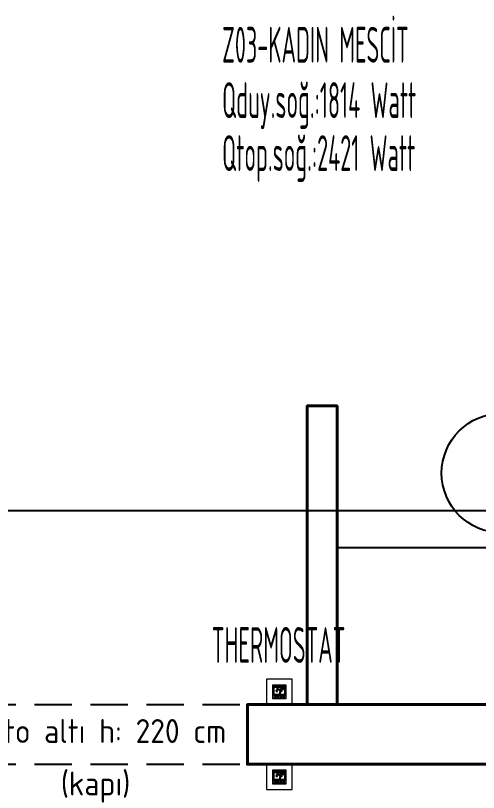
# Model space of a CAD drawing. Header units: centimetres. Extents: x 31 to 22766, y 238 to 3306.
# Drawn here: x 1319.5 to 1474.3, y 1742.6 to 2002.8 of the extents above; entities that cross this region are included whole.
import ezdxf
from ezdxf.xclip import XClip

# ---------------------------------------------------------------- set-up
doc = ezdxf.new("R2010")
doc.units = ezdxf.units.CM
doc.header["$XCLIPFRAME"] = 0
doc.linetypes.add('HIDDEN', pattern=[0.375, 0.25, -0.125])
doc.linetypes.add('HIDDEN2', pattern=[0.1875, 0.125, -0.0625])
for name, color, linetype, lineweight in [('00_BORDA_DUVAR', 8, 'Continuous', 40), ('00_BORDA_SIVA', 5, 'Continuous', 25), ('elektr.k anahtar-priz', 4, 'Continuous', 0), ('Elektrik Anahtar Priz.', 4, 'Continuous', 0), ('M-HAP-DATA', 42, 'Continuous', 0), ('MAHAL ADI', 8, 'Continuous', 0), ('YAZI1', 8, 'Continuous', 5)]:
    doc.layers.add(name, color=color, linetype=linetype, lineweight=lineweight)
for name, color, linetype in [('M-CİHAZ', 7, 'Continuous'), ('M-ST-TEFRİŞ', 8, 'Continuous'), ('M-VRF-BORU', 3, 'Continuous')]:
    doc.layers.add(name, color=color, linetype=linetype)
doc.styles.add('240402_MXM-MLT-DD-MG-E-108-200-SUPERPOZE$0$Standard', font='geniso.shx')
doc.styles.add('MENFEZ', font='GENISO.shx')
doc.styles.add('style1', font='GENISO.shx', dxfattribs={"height": 80})
doc.styles.add('YAZI', font='geniso.shx')

# ---------------------------------------------------------------- blocks, each defined once
blk = doc.blocks.new('DUVAR PLANI')
at = {"layer": '00_BORDA_DUVAR'}
for points in [[(35695.64, 6292.62), (35695.64, 6392.62), (35705.64, 6392.62), (35705.64, 6292.62)], [(35915.64, 6292.62), (35675.64, 6292.62), (35675.64, 6272.62), (35915.64, 6272.62)]]:
    blk.add_lwpolyline(points, dxfattribs=at)
at = {"layer": '00_BORDA_SIVA', "color": 251, "linetype": 'HIDDEN', "ltscale": 50}
for points in [[(35585.64, 6292.62), (35675.64, 6292.62)], [(35585.64, 6272.62), (35675.64, 6272.62)]]:
    blk.add_lwpolyline(points, dxfattribs=at)
blk = doc.blocks.new('termostat')
at = {"layer": 'elektr.k anahtar-priz', "lineweight": 5}
for p, q in [((42956.65, 2726.3, -297.18), (42956.65, 2726.15, -297.18)), ((42956.68, 2726.11, -297.18), (42956.69, 2726.11, -297.18)), ((42956.71, 2726.15, -297.18), (42956.71, 2726.3, -297.18)), ((42956.74, 2726.34, -297.18), (42956.79, 2726.34, -297.18)), ((42956.82, 2726.3, -297.18), (42956.82, 2726.15, -297.18)), ((42956.85, 2726.11, -297.18), (42956.86, 2726.11, -297.18)), ((42956.88, 2726.15, -297.18), (42956.88, 2726.3, -297.18)), ((42956.91, 2726.34, -297.18), (42956.97, 2726.34, -297.18)), ((42956.99, 2726.3, -297.18), (42956.99, 2726.15, -297.18)), ((42957.02, 2726.11, -297.18), (42957.03, 2726.11, -297.18)), ((42957.05, 2726.15, -297.18), (42957.05, 2726.3, -297.18)), ((42957.08, 2726.34, -297.18), (42957.14, 2726.34, -297.18)), ((42957.16, 2726.3, -297.18), (42957.16, 2726.15, -297.18)), ((42957.19, 2726.11, -297.18), (42957.2, 2726.11, -297.18)), ((42957.23, 2726.15, -297.18), (42957.23, 2726.3, -297.18)), ((42957.25, 2726.34, -297.18), (42957.31, 2726.34, -297.18)), ((42957.33, 2726.3, -297.18), (42957.33, 2726.15, -297.18)), ((42957.36, 2726.11, -297.18), (42957.37, 2726.11, -297.18)), ((42957.4, 2726.15, -297.18), (42957.4, 2726.3, -297.18)), ((42957.42, 2726.34, -297.18), (42957.48, 2726.34, -297.18)), ((42957.5, 2726.3, -297.18), (42957.5, 2726.15, -297.18)), ((42957.53, 2726.11, -297.18), (42957.54, 2726.11, -297.18)), ((42957.57, 2726.15, -297.18), (42957.57, 2726.3, -297.18)), ((42957.59, 2726.34, -297.18), (42957.65, 2726.34, -297.18)), ((42957.68, 2726.3, -297.18), (42957.68, 2726.15, -297.18)), ((42957.7, 2726.11, -297.18), (42957.71, 2726.11, -297.18)), ((42957.74, 2726.15, -297.18), (42957.74, 2726.3, -297.18)), ((42957.76, 2726.34, -297.18), (42957.82, 2726.34, -297.18)), ((42957.85, 2726.3, -297.18), (42957.85, 2726.15, -297.18)), ((42957.87, 2726.11, -297.18), (42957.88, 2726.11, -297.18)), ((42957.91, 2726.15, -297.18), (42957.91, 2726.3, -297.18)), ((42957.93, 2726.34, -297.18), (42957.99, 2726.34, -297.18)), ((42958.02, 2726.3, -297.18), (42958.02, 2726.15, -297.18)), ((42958.04, 2726.11, -297.18), (42958.05, 2726.11, -297.18)), ((42958.08, 2726.15, -297.18), (42958.08, 2726.3, -297.18)), ((42958.11, 2726.34, -297.18), (42958.16, 2726.34, -297.18)), ((42958.19, 2726.3, -297.18), (42958.19, 2726.15, -297.18)), ((42958.21, 2726.11, -297.18), (42958.22, 2726.11, -297.18)), ((42958.25, 2726.15, -297.18), (42958.25, 2726.3, -297.18)), ((42958.28, 2726.34, -297.18), (42958.33, 2726.34, -297.18)), ((42958.36, 2726.3, -297.18), (42958.36, 2726.15, -297.18)), ((42958.39, 2726.11, -297.18), (42958.39, 2726.11, -297.18)), ((42958.42, 2726.15, -297.18), (42958.42, 2726.3, -297.18)), ((42958.45, 2726.34, -297.18), (42958.5, 2726.34, -297.18)), ((42958.53, 2726.3, -297.18), (42958.53, 2726.15, -297.18)), ((42958.56, 2726.11, -297.18), (42958.57, 2726.11, -297.18)), ((42958.59, 2726.15, -297.18), (42958.59, 2726.3, -297.18)), ((42958.62, 2726.34, -297.18), (42958.67, 2726.34, -297.18)), ((42958.7, 2726.3, -297.18), (42958.7, 2726.15, -297.18)), ((42958.73, 2726.11, -297.18), (42958.74, 2726.11, -297.18)), ((42958.76, 2726.15, -297.18), (42958.76, 2726.3, -297.18)), ((42958.79, 2726.34, -297.18), (42958.84, 2726.34, -297.18)), ((42958.87, 2726.3, -297.18), (42958.87, 2726.15, -297.18)), ((42958.9, 2726.11, -297.18), (42958.91, 2726.11, -297.18)), ((42958.93, 2726.15, -297.18), (42958.93, 2726.3, -297.18)), ((42958.96, 2726.34, -297.18), (42959.02, 2726.34, -297.18)), ((42959.04, 2726.3, -297.18), (42959.04, 2726.15, -297.18)), ((42959.07, 2726.11, -297.18), (42959.08, 2726.11, -297.18)), ((42959.1, 2726.15, -297.18), (42959.1, 2726.3, -297.18)), ((42959.13, 2726.34, -297.18), (42959.19, 2726.34, -297.18)), ((42959.21, 2726.3, -297.18), (42959.21, 2726.15, -297.18)), ((42959.24, 2726.11, -297.18), (42959.25, 2726.11, -297.18)), ((42959.27, 2726.15, -297.18), (42959.27, 2726.3, -297.18)), ((42959.3, 2726.34, -297.18), (42959.36, 2726.34, -297.18)), ((42959.38, 2726.3, -297.18), (42959.38, 2726.15, -297.18)), ((42959.41, 2726.11, -297.18), (42959.42, 2726.11, -297.18)), ((42959.45, 2726.15, -297.18), (42959.45, 2726.3, -297.18)), ((42959.47, 2726.34, -297.18), (42959.53, 2726.34, -297.18)), ((42959.55, 2726.3, -297.18), (42959.55, 2726.15, -297.18)), ((42959.58, 2726.11, -297.18), (42959.59, 2726.11, -297.18)), ((42959.62, 2726.15, -297.18), (42959.62, 2726.3, -297.18)), ((42959.64, 2726.34, -297.18), (42959.7, 2726.34, -297.18)), ((42959.73, 2726.3, -297.18), (42959.73, 2726.15, -297.18)), ((42959.75, 2726.11, -297.18), (42959.76, 2726.11, -297.18)), ((42959.79, 2726.15, -297.18), (42959.79, 2726.3, -297.18)), ((42959.81, 2726.34, -297.18), (42959.87, 2726.34, -297.18)), ((42959.9, 2726.3, -297.18), (42959.9, 2726.15, -297.18)), ((42959.92, 2726.11, -297.18), (42959.93, 2726.11, -297.18)), ((42959.96, 2726.15, -297.18), (42959.96, 2726.3, -297.18)), ((42959.98, 2726.34, -297.18), (42960.04, 2726.34, -297.18)), ((42960.07, 2726.3, -297.18), (42960.07, 2726.15, -297.18)), ((42960.09, 2726.11, -297.18), (42960.1, 2726.11, -297.18)), ((42960.13, 2726.15, -297.18), (42960.13, 2726.3, -297.18)), ((42956.65, 2721.88, -297.18), (42956.65, 2722.03, -297.18)), ((42956.68, 2722.07, -297.18), (42956.69, 2722.07, -297.18)), ((42956.71, 2722.03, -297.18), (42956.71, 2721.88, -297.18)), ((42956.74, 2721.84, -297.18), (42956.79, 2721.84, -297.18)), ((42956.82, 2721.88, -297.18), (42956.82, 2722.03, -297.18)), ((42956.85, 2722.07, -297.18), (42956.86, 2722.07, -297.18)), ((42956.88, 2722.03, -297.18), (42956.88, 2721.88, -297.18)), ((42956.91, 2721.84, -297.18), (42956.97, 2721.84, -297.18)), ((42956.99, 2721.88, -297.18), (42956.99, 2722.03, -297.18)), ((42957.02, 2722.07, -297.18), (42957.03, 2722.07, -297.18)), ((42957.05, 2722.03, -297.18), (42957.05, 2721.88, -297.18)), ((42957.08, 2721.84, -297.18), (42957.14, 2721.84, -297.18)), ((42957.16, 2721.88, -297.18), (42957.16, 2722.03, -297.18)), ((42957.19, 2722.07, -297.18), (42957.2, 2722.07, -297.18)), ((42957.23, 2722.03, -297.18), (42957.23, 2721.88, -297.18)), ((42957.25, 2721.84, -297.18), (42957.31, 2721.84, -297.18)), ((42957.33, 2721.88, -297.18), (42957.33, 2722.03, -297.18)), ((42957.36, 2722.07, -297.18), (42957.37, 2722.07, -297.18)), ((42957.4, 2722.03, -297.18), (42957.4, 2721.88, -297.18)), ((42957.42, 2721.84, -297.18), (42957.48, 2721.84, -297.18)), ((42957.5, 2721.88, -297.18), (42957.5, 2722.03, -297.18)), ((42957.53, 2722.07, -297.18), (42957.54, 2722.07, -297.18)), ((42957.57, 2722.03, -297.18), (42957.57, 2721.88, -297.18)), ((42957.59, 2721.84, -297.18), (42957.65, 2721.84, -297.18)), ((42957.68, 2721.88, -297.18), (42957.68, 2722.03, -297.18)), ((42957.7, 2722.07, -297.18), (42957.71, 2722.07, -297.18)), ((42957.74, 2722.03, -297.18), (42957.74, 2721.88, -297.18)), ((42957.76, 2721.84, -297.18), (42957.82, 2721.84, -297.18)), ((42957.85, 2721.88, -297.18), (42957.85, 2722.03, -297.18)), ((42957.87, 2722.07, -297.18), (42957.88, 2722.07, -297.18)), ((42957.91, 2722.03, -297.18), (42957.91, 2721.88, -297.18)), ((42957.93, 2721.84, -297.18), (42957.99, 2721.84, -297.18)), ((42958.02, 2721.88, -297.18), (42958.02, 2722.03, -297.18)), ((42958.04, 2722.07, -297.18), (42958.05, 2722.07, -297.18)), ((42958.08, 2722.03, -297.18), (42958.08, 2721.88, -297.18)), ((42958.11, 2721.84, -297.18), (42958.16, 2721.84, -297.18)), ((42958.19, 2721.88, -297.18), (42958.19, 2722.03, -297.18)), ((42958.21, 2722.07, -297.18), (42958.22, 2722.07, -297.18)), ((42958.25, 2722.03, -297.18), (42958.25, 2721.88, -297.18)), ((42958.28, 2721.84, -297.18), (42958.33, 2721.84, -297.18)), ((42958.36, 2721.88, -297.18), (42958.36, 2722.03, -297.18)), ((42958.39, 2722.07, -297.18), (42958.39, 2722.07, -297.18)), ((42958.42, 2722.03, -297.18), (42958.42, 2721.88, -297.18)), ((42958.45, 2721.84, -297.18), (42958.5, 2721.84, -297.18)), ((42958.53, 2721.88, -297.18), (42958.53, 2722.03, -297.18)), ((42958.56, 2722.07, -297.18), (42958.57, 2722.07, -297.18)), ((42958.59, 2722.03, -297.18), (42958.59, 2721.88, -297.18)), ((42958.62, 2721.84, -297.18), (42958.67, 2721.84, -297.18)), ((42958.7, 2721.88, -297.18), (42958.7, 2722.03, -297.18)), ((42958.73, 2722.07, -297.18), (42958.74, 2722.07, -297.18)), ((42958.76, 2722.03, -297.18), (42958.76, 2721.88, -297.18)), ((42958.79, 2721.84, -297.18), (42958.84, 2721.84, -297.18)), ((42958.87, 2721.88, -297.18), (42958.87, 2722.03, -297.18)), ((42958.9, 2722.07, -297.18), (42958.91, 2722.07, -297.18)), ((42958.93, 2722.03, -297.18), (42958.93, 2721.88, -297.18)), ((42958.96, 2721.84, -297.18), (42959.02, 2721.84, -297.18)), ((42959.04, 2721.88, -297.18), (42959.04, 2722.03, -297.18)), ((42959.07, 2722.07, -297.18), (42959.08, 2722.07, -297.18)), ((42959.1, 2722.03, -297.18), (42959.1, 2721.88, -297.18)), ((42959.13, 2721.84, -297.18), (42959.19, 2721.84, -297.18)), ((42959.21, 2721.88, -297.18), (42959.21, 2722.03, -297.18)), ((42959.24, 2722.07, -297.18), (42959.25, 2722.07, -297.18)), ((42959.27, 2722.03, -297.18), (42959.27, 2721.88, -297.18)), ((42959.3, 2721.84, -297.18), (42959.36, 2721.84, -297.18)), ((42959.38, 2721.88, -297.18), (42959.38, 2722.03, -297.18)), ((42959.41, 2722.07, -297.18), (42959.42, 2722.07, -297.18)), ((42959.45, 2722.03, -297.18), (42959.45, 2721.88, -297.18)), ((42959.47, 2721.84, -297.18), (42959.53, 2721.84, -297.18)), ((42959.55, 2721.88, -297.18), (42959.55, 2722.03, -297.18)), ((42959.58, 2722.07, -297.18), (42959.59, 2722.07, -297.18)), ((42959.62, 2722.03, -297.18), (42959.62, 2721.88, -297.18)), ((42959.64, 2721.84, -297.18), (42959.7, 2721.84, -297.18)), ((42959.73, 2721.88, -297.18), (42959.73, 2722.03, -297.18)), ((42959.75, 2722.07, -297.18), (42959.76, 2722.07, -297.18)), ((42959.79, 2722.03, -297.18), (42959.79, 2721.88, -297.18)), ((42959.81, 2721.84, -297.18), (42959.87, 2721.84, -297.18)), ((42959.9, 2721.88, -297.18), (42959.9, 2722.03, -297.18)), ((42959.92, 2722.07, -297.18), (42959.93, 2722.07, -297.18)), ((42959.96, 2722.03, -297.18), (42959.96, 2721.88, -297.18)), ((42959.98, 2721.84, -297.18), (42960.04, 2721.84, -297.18)), ((42960.07, 2721.88, -297.18), (42960.07, 2722.03, -297.18)), ((42960.09, 2722.07, -297.18), (42960.1, 2722.07, -297.18)), ((42960.13, 2722.03, -297.18), (42960.13, 2721.88, -297.18))]:
    blk.add_line(p, q, dxfattribs=at)
at = {"layer": 'elektr.k anahtar-priz', "color": 6, "lineweight": 5}
for points in [[(42954.14, 2719.84), (42962.64, 2719.84), (42962.64, 2728.34), (42954.14, 2728.34)], [(42956.14, 2721.84), (42960.64, 2721.84), (42960.64, 2726.34), (42956.14, 2726.34)]]:
    blk.add_lwpolyline(points, close=True, dxfattribs=at)
at = {"layer": 'elektr.k anahtar-priz', "lineweight": 5}
for points in [[(42956.33, 2722.99), (42960.42, 2722.99), (42960.42, 2725.9), (42956.33, 2725.9)], [(42956.5, 2723.36), (42960.23, 2723.36), (42960.23, 2725.5), (42956.5, 2725.5)], [(42957.4, 2724.34), (42957.47, 2724.65), (42957.43, 2724.73), (42957.34, 2724.65), (42957.27, 2724.34), (42957.34, 2724.28)], [(42957.35, 2724.26), (42957.39, 2724.19), (42957.72, 2724.19), (42957.8, 2724.27), (42957.75, 2724.32), (42957.41, 2724.32)], [(42957.44, 2724.75), (42957.48, 2724.67), (42957.81, 2724.67), (42957.89, 2724.75), (42957.84, 2724.8), (42957.5, 2724.8)], [(42957.53, 2725.23), (42957.57, 2725.16), (42957.9, 2725.16), (42957.99, 2725.23), (42957.93, 2725.28), (42957.6, 2725.28)], [(42957.99, 2724.83), (42958.06, 2725.14), (42958.02, 2725.21), (42957.93, 2725.13), (42957.86, 2724.82), (42957.92, 2724.77)], [(42958.21, 2724.83), (42958.27, 2725.14), (42958.23, 2725.21), (42958.14, 2725.13), (42958.08, 2724.82), (42958.14, 2724.77)], [(42958.58, 2724.34), (42958.64, 2724.65), (42958.6, 2724.73), (42958.51, 2724.65), (42958.45, 2724.34), (42958.51, 2724.28)], [(42958.68, 2724.83), (42958.75, 2725.14), (42958.71, 2725.21), (42958.62, 2725.13), (42958.55, 2724.82), (42958.62, 2724.77)], [(42958.83, 2724.34), (42958.9, 2724.65), (42958.86, 2724.73), (42958.77, 2724.65), (42958.7, 2724.34), (42958.77, 2724.28)], [(42958.78, 2724.26), (42958.82, 2724.19), (42959.15, 2724.19), (42959.23, 2724.27), (42959.17, 2724.32), (42958.84, 2724.32)], [(42958.93, 2724.83), (42958.99, 2725.14), (42958.95, 2725.21), (42958.86, 2725.13), (42958.8, 2724.82), (42958.86, 2724.77)], [(42958.96, 2725.23), (42959, 2725.16), (42959.33, 2725.16), (42959.42, 2725.23), (42959.36, 2725.28), (42959.02, 2725.28)], [(42959.31, 2724.34), (42959.37, 2724.65), (42959.33, 2724.73), (42959.24, 2724.65), (42959.18, 2724.34), (42959.24, 2724.28)], [(42959.42, 2724.83), (42959.49, 2725.14), (42959.44, 2725.21), (42959.36, 2725.13), (42959.29, 2724.82), (42959.35, 2724.77)], [(42959.8, 2724.91), (42959.83, 2725.03), (42959.81, 2725.06), (42959.78, 2725.03), (42959.75, 2724.91), (42959.78, 2724.89)], [(42959.79, 2724.87), (42959.8, 2724.84), (42959.95, 2724.84), (42959.98, 2724.87), (42959.96, 2724.89), (42959.81, 2724.89)], [(42959.85, 2725.11), (42959.87, 2725.22), (42959.86, 2725.25), (42959.82, 2725.22), (42959.8, 2725.1), (42959.82, 2725.08)], [(42959.86, 2725.27), (42959.88, 2725.24), (42960.02, 2725.24), (42960.06, 2725.27), (42960.03, 2725.29), (42959.89, 2725.29)]]:
    blk.add_lwpolyline(points, close=True, dxfattribs=at)
at = {"layer": 'elektr.k anahtar-priz', "lineweight": 5, "elevation": -297.18}
blk.add_lwpolyline([(42958.15, 2724.75), (42958.19, 2724.67), (42958.52, 2724.67), (42958.6, 2724.75), (42958.54, 2724.8), (42958.21, 2724.8)], close=True, dxfattribs=at)
at = {"layer": 'elektr.k anahtar-priz', "lineweight": 5}
for points in [[(42957.85, 2722.57), (42957.7, 2722.57), (42957.86, 2722.45)], [(42957.94, 2722.57), (42958.08, 2722.57), (42957.92, 2722.45)], [(42958.81, 2722.46), (42958.67, 2722.46), (42958.83, 2722.58)], [(42958.9, 2722.46), (42959.05, 2722.46), (42958.89, 2722.58)]]:
    blk.add_lwpolyline(points, dxfattribs=at)
for centre, radius in [((42958.64, 2724.24, -297.18), 0.0352), ((42959.7, 2725.23, -297.18), 0.0522), ((42956.92, 2722.52, -297.18), 0.106)]:
    blk.add_circle(centre, radius, dxfattribs=at)
at = {"layer": 'elektr.k anahtar-priz', "lineweight": 5, "extrusion": (0, 0, -1)}
for centre in [(-42956.92, 2722.52, 297.18), (-42957.89, 2722.52, 297.18), (-42958.86, 2722.52, 297.18), (-42959.83, 2722.52, 297.18)]:
    blk.add_circle(centre, 0.347, dxfattribs=at)
for centre, radius, start, end in [((-42957.64, 2722.59, 297.18), 0.03, 307.2092, 90), ((-42957.85, 2722.43, 297.18), 0.025, 180, 307.2092), ((-42957.85, 2722.6, 297.18), 0.025, 90, 180), ((-42957.85, 2722.6, 297.18), 0.025, 180, 270), ((-42957.85, 2722.43, 297.18), 0.025, 127.2092, 180), ((-42958.9, 2722.6, 297.18), 0.025, 0, 127.2092), ((-42958.9, 2722.6, 297.18), 0.025, 307.2092, 0), ((-42958.9, 2722.43, 297.18), 0.025, 0, 90), ((-42958.9, 2722.43, 297.18), 0.025, 270, 0), ((-42959.11, 2722.44, 297.18), 0.03, 127.2092, 270), ((-42959.64, 2722.47, 297.18), 0.025, 346.8608, 90), ((-42959.64, 2722.47, 297.18), 0.025, 90, 166.8608), ((-42959.78, 2722.32, 297.18), 0.025, 180, 283.1392), ((-42959.78, 2722.32, 297.18), 0.025, 103.1392, 180), ((-42959.87, 2722.71, 297.18), 0.025, 0, 103.1392), ((-42959.87, 2722.71, 297.18), 0.025, 283.1392, 0), ((-42959.87, 2722.32, 297.18), 0.025, 0, 76.8608), ((-42959.87, 2722.32, 297.18), 0.025, 256.8608, 0), ((-42960.02, 2722.56, 297.18), 0.025, 270, 346.8608), ((-42960.02, 2722.47, 297.18), 0.025, 13.1392, 90), ((-42960.02, 2722.56, 297.18), 0.025, 166.8608, 270), ((-42960.02, 2722.47, 297.18), 0.025, 90, 193.1392)]:
    blk.add_arc(centre, radius, start, end, dxfattribs=at)
at = {"layer": 'elektr.k anahtar-priz', "lineweight": 5}
for centre, radius, start, end in [((42957.94, 2722.6, -297.18), 0.025, 90, 180), ((42957.94, 2722.6, -297.18), 0.025, 180, 270), ((42957.94, 2722.43, -297.18), 0.025, 127.2092, 180), ((42957.94, 2722.43, -297.18), 0.025, 180, 307.2092), ((42958.14, 2722.59, -297.18), 0.03, 307.2092, 90), ((42958.61, 2722.44, -297.18), 0.03, 127.2092, 270), ((42958.81, 2722.6, -297.18), 0.025, 0, 127.2092), ((42958.81, 2722.43, -297.18), 0.025, 0, 90), ((42958.81, 2722.43, -297.18), 0.025, 270, 0), ((42958.81, 2722.6, -297.18), 0.025, 307.2092, 0), ((42959.64, 2722.56, -297.18), 0.025, 166.8608, 270), ((42959.64, 2722.56, -297.18), 0.025, 270, 346.8608), ((42959.78, 2722.71, -297.18), 0.025, 0, 103.1392), ((42959.78, 2722.71, -297.18), 0.025, 283.1392, 0)]:
    blk.add_arc(centre, radius, start, end, dxfattribs=at)
for points, weights in [([(42956.62, 2726.34, -297.18), (42956.65, 2726.34, -297.18), (42956.65, 2726.3, -297.18)], [1, 0.707106781187, 1]), ([(42956.65, 2726.15, -297.18), (42956.65, 2726.11, -297.18), (42956.68, 2726.11, -297.18)], [1, 0.707106781187, 1]), ([(42956.69, 2726.11, -297.18), (42956.71, 2726.11, -297.18), (42956.71, 2726.15, -297.18)], [1, 0.707106781187, 1]), ([(42956.71, 2726.3, -297.18), (42956.71, 2726.34, -297.18), (42956.74, 2726.34, -297.18)], [1, 0.707106781187, 1]), ([(42956.79, 2726.34, -297.18), (42956.82, 2726.34, -297.18), (42956.82, 2726.3, -297.18)], [1, 0.707106781187, 1]), ([(42956.82, 2726.15, -297.18), (42956.82, 2726.11, -297.18), (42956.85, 2726.11, -297.18)], [1, 0.707106781187, 1]), ([(42956.86, 2726.11, -297.18), (42956.88, 2726.11, -297.18), (42956.88, 2726.15, -297.18)], [1, 0.707106781187, 1]), ([(42956.88, 2726.3, -297.18), (42956.88, 2726.34, -297.18), (42956.91, 2726.34, -297.18)], [1, 0.707106781187, 1]), ([(42956.97, 2726.34, -297.18), (42956.99, 2726.34, -297.18), (42956.99, 2726.3, -297.18)], [1, 0.707106781187, 1]), ([(42956.99, 2726.15, -297.18), (42956.99, 2726.11, -297.18), (42957.02, 2726.11, -297.18)], [1, 0.707106781187, 1]), ([(42957.03, 2726.11, -297.18), (42957.05, 2726.11, -297.18), (42957.05, 2726.15, -297.18)], [1, 0.707106781187, 1]), ([(42957.05, 2726.3, -297.18), (42957.05, 2726.34, -297.18), (42957.08, 2726.34, -297.18)], [1, 0.707106781187, 1]), ([(42957.14, 2726.34, -297.18), (42957.16, 2726.34, -297.18), (42957.16, 2726.3, -297.18)], [1, 0.707106781187, 1]), ([(42957.16, 2726.15, -297.18), (42957.16, 2726.11, -297.18), (42957.19, 2726.11, -297.18)], [1, 0.707106781187, 1]), ([(42957.2, 2726.11, -297.18), (42957.23, 2726.11, -297.18), (42957.23, 2726.15, -297.18)], [1, 0.707106781187, 1]), ([(42957.23, 2726.3, -297.18), (42957.23, 2726.34, -297.18), (42957.25, 2726.34, -297.18)], [1, 0.707106781187, 1]), ([(42957.31, 2726.34, -297.18), (42957.33, 2726.34, -297.18), (42957.33, 2726.3, -297.18)], [1, 0.707106781187, 1]), ([(42957.33, 2726.15, -297.18), (42957.33, 2726.11, -297.18), (42957.36, 2726.11, -297.18)], [1, 0.707106781187, 1]), ([(42957.37, 2726.11, -297.18), (42957.4, 2726.11, -297.18), (42957.4, 2726.15, -297.18)], [1, 0.707106781187, 1]), ([(42957.4, 2726.3, -297.18), (42957.4, 2726.34, -297.18), (42957.42, 2726.34, -297.18)], [1, 0.707106781187, 1]), ([(42957.48, 2726.34, -297.18), (42957.5, 2726.34, -297.18), (42957.5, 2726.3, -297.18)], [1, 0.707106781187, 1]), ([(42957.5, 2726.15, -297.18), (42957.5, 2726.11, -297.18), (42957.53, 2726.11, -297.18)], [1, 0.707106781187, 1]), ([(42957.54, 2726.11, -297.18), (42957.57, 2726.11, -297.18), (42957.57, 2726.15, -297.18)], [1, 0.707106781187, 1]), ([(42957.57, 2726.3, -297.18), (42957.57, 2726.34, -297.18), (42957.59, 2726.34, -297.18)], [1, 0.707106781187, 1]), ([(42957.65, 2726.34, -297.18), (42957.68, 2726.34, -297.18), (42957.68, 2726.3, -297.18)], [1, 0.707106781187, 1]), ([(42957.68, 2726.15, -297.18), (42957.68, 2726.11, -297.18), (42957.7, 2726.11, -297.18)], [1, 0.707106781187, 1]), ([(42957.71, 2726.11, -297.18), (42957.74, 2726.11, -297.18), (42957.74, 2726.15, -297.18)], [1, 0.707106781187, 1]), ([(42957.74, 2726.3, -297.18), (42957.74, 2726.34, -297.18), (42957.76, 2726.34, -297.18)], [1, 0.707106781187, 1]), ([(42957.82, 2726.34, -297.18), (42957.85, 2726.34, -297.18), (42957.85, 2726.3, -297.18)], [1, 0.707106781187, 1]), ([(42957.85, 2726.15, -297.18), (42957.85, 2726.11, -297.18), (42957.87, 2726.11, -297.18)], [1, 0.707106781187, 1]), ([(42957.88, 2726.11, -297.18), (42957.91, 2726.11, -297.18), (42957.91, 2726.15, -297.18)], [1, 0.707106781187, 1]), ([(42957.91, 2726.3, -297.18), (42957.91, 2726.34, -297.18), (42957.93, 2726.34, -297.18)], [1, 0.707106781187, 1]), ([(42957.99, 2726.34, -297.18), (42958.02, 2726.34, -297.18), (42958.02, 2726.3, -297.18)], [1, 0.707106781187, 1]), ([(42958.02, 2726.15, -297.18), (42958.02, 2726.11, -297.18), (42958.04, 2726.11, -297.18)], [1, 0.707106781187, 1]), ([(42958.05, 2726.11, -297.18), (42958.08, 2726.11, -297.18), (42958.08, 2726.15, -297.18)], [1, 0.707106781187, 1]), ([(42958.08, 2726.3, -297.18), (42958.08, 2726.34, -297.18), (42958.11, 2726.34, -297.18)], [1, 0.707106781187, 1]), ([(42958.16, 2726.34, -297.18), (42958.19, 2726.34, -297.18), (42958.19, 2726.3, -297.18)], [1, 0.707106781187, 1]), ([(42958.19, 2726.15, -297.18), (42958.19, 2726.11, -297.18), (42958.21, 2726.11, -297.18)], [1, 0.707106781187, 1]), ([(42958.22, 2726.11, -297.18), (42958.25, 2726.11, -297.18), (42958.25, 2726.15, -297.18)], [1, 0.707106781187, 1]), ([(42958.25, 2726.3, -297.18), (42958.25, 2726.34, -297.18), (42958.28, 2726.34, -297.18)], [1, 0.707106781187, 1]), ([(42958.33, 2726.34, -297.18), (42958.36, 2726.34, -297.18), (42958.36, 2726.3, -297.18)], [1, 0.707106781187, 1]), ([(42958.36, 2726.15, -297.18), (42958.36, 2726.11, -297.18), (42958.39, 2726.11, -297.18)], [1, 0.707106781187, 1]), ([(42958.39, 2726.11, -297.18), (42958.42, 2726.11, -297.18), (42958.42, 2726.15, -297.18)], [1, 0.707106781187, 1]), ([(42958.42, 2726.3, -297.18), (42958.42, 2726.34, -297.18), (42958.45, 2726.34, -297.18)], [1, 0.707106781187, 1]), ([(42958.5, 2726.34, -297.18), (42958.53, 2726.34, -297.18), (42958.53, 2726.3, -297.18)], [1, 0.707106781187, 1]), ([(42958.53, 2726.15, -297.18), (42958.53, 2726.11, -297.18), (42958.56, 2726.11, -297.18)], [1, 0.707106781187, 1]), ([(42958.57, 2726.11, -297.18), (42958.59, 2726.11, -297.18), (42958.59, 2726.15, -297.18)], [1, 0.707106781187, 1]), ([(42958.59, 2726.3, -297.18), (42958.59, 2726.34, -297.18), (42958.62, 2726.34, -297.18)], [1, 0.707106781187, 1]), ([(42958.67, 2726.34, -297.18), (42958.7, 2726.34, -297.18), (42958.7, 2726.3, -297.18)], [1, 0.707106781187, 1]), ([(42958.7, 2726.15, -297.18), (42958.7, 2726.11, -297.18), (42958.73, 2726.11, -297.18)], [1, 0.707106781187, 1]), ([(42958.74, 2726.11, -297.18), (42958.76, 2726.11, -297.18), (42958.76, 2726.15, -297.18)], [1, 0.707106781187, 1]), ([(42958.76, 2726.3, -297.18), (42958.76, 2726.34, -297.18), (42958.79, 2726.34, -297.18)], [1, 0.707106781187, 1]), ([(42958.84, 2726.34, -297.18), (42958.87, 2726.34, -297.18), (42958.87, 2726.3, -297.18)], [1, 0.707106781187, 1]), ([(42958.87, 2726.15, -297.18), (42958.87, 2726.11, -297.18), (42958.9, 2726.11, -297.18)], [1, 0.707106781187, 1]), ([(42958.91, 2726.11, -297.18), (42958.93, 2726.11, -297.18), (42958.93, 2726.15, -297.18)], [1, 0.707106781187, 1]), ([(42958.93, 2726.3, -297.18), (42958.93, 2726.34, -297.18), (42958.96, 2726.34, -297.18)], [1, 0.707106781187, 1]), ([(42959.02, 2726.34, -297.18), (42959.04, 2726.34, -297.18), (42959.04, 2726.3, -297.18)], [1, 0.707106781187, 1]), ([(42959.04, 2726.15, -297.18), (42959.04, 2726.11, -297.18), (42959.07, 2726.11, -297.18)], [1, 0.707106781187, 1]), ([(42959.08, 2726.11, -297.18), (42959.1, 2726.11, -297.18), (42959.1, 2726.15, -297.18)], [1, 0.707106781187, 1]), ([(42959.1, 2726.3, -297.18), (42959.1, 2726.34, -297.18), (42959.13, 2726.34, -297.18)], [1, 0.707106781187, 1]), ([(42959.19, 2726.34, -297.18), (42959.21, 2726.34, -297.18), (42959.21, 2726.3, -297.18)], [1, 0.707106781187, 1]), ([(42959.21, 2726.15, -297.18), (42959.21, 2726.11, -297.18), (42959.24, 2726.11, -297.18)], [1, 0.707106781187, 1]), ([(42959.25, 2726.11, -297.18), (42959.27, 2726.11, -297.18), (42959.27, 2726.15, -297.18)], [1, 0.707106781187, 1]), ([(42959.27, 2726.3, -297.18), (42959.27, 2726.34, -297.18), (42959.3, 2726.34, -297.18)], [1, 0.707106781187, 1]), ([(42959.36, 2726.34, -297.18), (42959.38, 2726.34, -297.18), (42959.38, 2726.3, -297.18)], [1, 0.707106781187, 1]), ([(42959.38, 2726.15, -297.18), (42959.38, 2726.11, -297.18), (42959.41, 2726.11, -297.18)], [1, 0.707106781187, 1]), ([(42959.42, 2726.11, -297.18), (42959.45, 2726.11, -297.18), (42959.45, 2726.15, -297.18)], [1, 0.707106781187, 1]), ([(42959.45, 2726.3, -297.18), (42959.45, 2726.34, -297.18), (42959.47, 2726.34, -297.18)], [1, 0.707106781187, 1]), ([(42959.53, 2726.34, -297.18), (42959.55, 2726.34, -297.18), (42959.55, 2726.3, -297.18)], [1, 0.707106781187, 1]), ([(42959.55, 2726.15, -297.18), (42959.55, 2726.11, -297.18), (42959.58, 2726.11, -297.18)], [1, 0.707106781187, 1]), ([(42959.59, 2726.11, -297.18), (42959.62, 2726.11, -297.18), (42959.62, 2726.15, -297.18)], [1, 0.707106781187, 1]), ([(42959.62, 2726.3, -297.18), (42959.62, 2726.34, -297.18), (42959.64, 2726.34, -297.18)], [1, 0.707106781187, 1]), ([(42959.7, 2726.34, -297.18), (42959.73, 2726.34, -297.18), (42959.73, 2726.3, -297.18)], [1, 0.707106781187, 1]), ([(42959.73, 2726.15, -297.18), (42959.73, 2726.11, -297.18), (42959.75, 2726.11, -297.18)], [1, 0.707106781187, 1]), ([(42959.76, 2726.11, -297.18), (42959.79, 2726.11, -297.18), (42959.79, 2726.15, -297.18)], [1, 0.707106781187, 1]), ([(42959.79, 2726.3, -297.18), (42959.79, 2726.34, -297.18), (42959.81, 2726.34, -297.18)], [1, 0.707106781187, 1]), ([(42959.87, 2726.34, -297.18), (42959.9, 2726.34, -297.18), (42959.9, 2726.3, -297.18)], [1, 0.707106781187, 1]), ([(42959.9, 2726.15, -297.18), (42959.9, 2726.11, -297.18), (42959.92, 2726.11, -297.18)], [1, 0.707106781187, 1]), ([(42959.93, 2726.11, -297.18), (42959.96, 2726.11, -297.18), (42959.96, 2726.15, -297.18)], [1, 0.707106781187, 1]), ([(42959.96, 2726.3, -297.18), (42959.96, 2726.34, -297.18), (42959.98, 2726.34, -297.18)], [1, 0.707106781187, 1]), ([(42960.04, 2726.34, -297.18), (42960.07, 2726.34, -297.18), (42960.07, 2726.3, -297.18)], [1, 0.707106781187, 1]), ([(42960.07, 2726.15, -297.18), (42960.07, 2726.11, -297.18), (42960.09, 2726.11, -297.18)], [1, 0.707106781187, 1]), ([(42960.1, 2726.11, -297.18), (42960.13, 2726.11, -297.18), (42960.13, 2726.15, -297.18)], [1, 0.707106781187, 1]), ([(42960.13, 2726.3, -297.18), (42960.13, 2726.34, -297.18), (42960.16, 2726.34, -297.18)], [1, 0.707106781187, 1]), ([(42956.62, 2721.84, -297.18), (42956.65, 2721.84, -297.18), (42956.65, 2721.88, -297.18)], [1, 0.707106781187, 1]), ([(42956.65, 2722.03, -297.18), (42956.65, 2722.07, -297.18), (42956.68, 2722.07, -297.18)], [1, 0.707106781187, 1]), ([(42956.69, 2722.07, -297.18), (42956.71, 2722.07, -297.18), (42956.71, 2722.03, -297.18)], [1, 0.707106781187, 1]), ([(42956.71, 2721.88, -297.18), (42956.71, 2721.84, -297.18), (42956.74, 2721.84, -297.18)], [1, 0.707106781187, 1]), ([(42956.79, 2721.84, -297.18), (42956.82, 2721.84, -297.18), (42956.82, 2721.88, -297.18)], [1, 0.707106781187, 1]), ([(42956.82, 2722.03, -297.18), (42956.82, 2722.07, -297.18), (42956.85, 2722.07, -297.18)], [1, 0.707106781187, 1]), ([(42956.86, 2722.07, -297.18), (42956.88, 2722.07, -297.18), (42956.88, 2722.03, -297.18)], [1, 0.707106781187, 1]), ([(42956.88, 2721.88, -297.18), (42956.88, 2721.84, -297.18), (42956.91, 2721.84, -297.18)], [1, 0.707106781187, 1]), ([(42956.97, 2721.84, -297.18), (42956.99, 2721.84, -297.18), (42956.99, 2721.88, -297.18)], [1, 0.707106781187, 1]), ([(42956.99, 2722.03, -297.18), (42956.99, 2722.07, -297.18), (42957.02, 2722.07, -297.18)], [1, 0.707106781187, 1]), ([(42957.03, 2722.07, -297.18), (42957.05, 2722.07, -297.18), (42957.05, 2722.03, -297.18)], [1, 0.707106781187, 1]), ([(42957.05, 2721.88, -297.18), (42957.05, 2721.84, -297.18), (42957.08, 2721.84, -297.18)], [1, 0.707106781187, 1]), ([(42957.14, 2721.84, -297.18), (42957.16, 2721.84, -297.18), (42957.16, 2721.88, -297.18)], [1, 0.707106781187, 1]), ([(42957.16, 2722.03, -297.18), (42957.16, 2722.07, -297.18), (42957.19, 2722.07, -297.18)], [1, 0.707106781187, 1]), ([(42957.2, 2722.07, -297.18), (42957.23, 2722.07, -297.18), (42957.23, 2722.03, -297.18)], [1, 0.707106781187, 1]), ([(42957.23, 2721.88, -297.18), (42957.23, 2721.84, -297.18), (42957.25, 2721.84, -297.18)], [1, 0.707106781187, 1]), ([(42957.31, 2721.84, -297.18), (42957.33, 2721.84, -297.18), (42957.33, 2721.88, -297.18)], [1, 0.707106781187, 1]), ([(42957.33, 2722.03, -297.18), (42957.33, 2722.07, -297.18), (42957.36, 2722.07, -297.18)], [1, 0.707106781187, 1]), ([(42957.37, 2722.07, -297.18), (42957.4, 2722.07, -297.18), (42957.4, 2722.03, -297.18)], [1, 0.707106781187, 1]), ([(42957.4, 2721.88, -297.18), (42957.4, 2721.84, -297.18), (42957.42, 2721.84, -297.18)], [1, 0.707106781187, 1]), ([(42957.48, 2721.84, -297.18), (42957.5, 2721.84, -297.18), (42957.5, 2721.88, -297.18)], [1, 0.707106781187, 1]), ([(42957.5, 2722.03, -297.18), (42957.5, 2722.07, -297.18), (42957.53, 2722.07, -297.18)], [1, 0.707106781187, 1]), ([(42957.54, 2722.07, -297.18), (42957.57, 2722.07, -297.18), (42957.57, 2722.03, -297.18)], [1, 0.707106781187, 1]), ([(42957.57, 2721.88, -297.18), (42957.57, 2721.84, -297.18), (42957.59, 2721.84, -297.18)], [1, 0.707106781187, 1]), ([(42957.65, 2721.84, -297.18), (42957.68, 2721.84, -297.18), (42957.68, 2721.88, -297.18)], [1, 0.707106781187, 1]), ([(42957.68, 2722.03, -297.18), (42957.68, 2722.07, -297.18), (42957.7, 2722.07, -297.18)], [1, 0.707106781187, 1]), ([(42957.71, 2722.07, -297.18), (42957.74, 2722.07, -297.18), (42957.74, 2722.03, -297.18)], [1, 0.707106781187, 1]), ([(42957.74, 2721.88, -297.18), (42957.74, 2721.84, -297.18), (42957.76, 2721.84, -297.18)], [1, 0.707106781187, 1]), ([(42957.82, 2721.84, -297.18), (42957.85, 2721.84, -297.18), (42957.85, 2721.88, -297.18)], [1, 0.707106781187, 1]), ([(42957.85, 2722.03, -297.18), (42957.85, 2722.07, -297.18), (42957.87, 2722.07, -297.18)], [1, 0.707106781187, 1]), ([(42957.88, 2722.07, -297.18), (42957.91, 2722.07, -297.18), (42957.91, 2722.03, -297.18)], [1, 0.707106781187, 1]), ([(42957.91, 2721.88, -297.18), (42957.91, 2721.84, -297.18), (42957.93, 2721.84, -297.18)], [1, 0.707106781187, 1]), ([(42957.99, 2721.84, -297.18), (42958.02, 2721.84, -297.18), (42958.02, 2721.88, -297.18)], [1, 0.707106781187, 1]), ([(42958.02, 2722.03, -297.18), (42958.02, 2722.07, -297.18), (42958.04, 2722.07, -297.18)], [1, 0.707106781187, 1]), ([(42958.05, 2722.07, -297.18), (42958.08, 2722.07, -297.18), (42958.08, 2722.03, -297.18)], [1, 0.707106781187, 1]), ([(42958.08, 2721.88, -297.18), (42958.08, 2721.84, -297.18), (42958.11, 2721.84, -297.18)], [1, 0.707106781187, 1]), ([(42958.16, 2721.84, -297.18), (42958.19, 2721.84, -297.18), (42958.19, 2721.88, -297.18)], [1, 0.707106781187, 1]), ([(42958.19, 2722.03, -297.18), (42958.19, 2722.07, -297.18), (42958.21, 2722.07, -297.18)], [1, 0.707106781187, 1]), ([(42958.22, 2722.07, -297.18), (42958.25, 2722.07, -297.18), (42958.25, 2722.03, -297.18)], [1, 0.707106781187, 1]), ([(42958.25, 2721.88, -297.18), (42958.25, 2721.84, -297.18), (42958.28, 2721.84, -297.18)], [1, 0.707106781187, 1]), ([(42958.33, 2721.84, -297.18), (42958.36, 2721.84, -297.18), (42958.36, 2721.88, -297.18)], [1, 0.707106781187, 1]), ([(42958.36, 2722.03, -297.18), (42958.36, 2722.07, -297.18), (42958.39, 2722.07, -297.18)], [1, 0.707106781187, 1]), ([(42958.39, 2722.07, -297.18), (42958.42, 2722.07, -297.18), (42958.42, 2722.03, -297.18)], [1, 0.707106781187, 1]), ([(42958.42, 2721.88, -297.18), (42958.42, 2721.84, -297.18), (42958.45, 2721.84, -297.18)], [1, 0.707106781187, 1]), ([(42958.5, 2721.84, -297.18), (42958.53, 2721.84, -297.18), (42958.53, 2721.88, -297.18)], [1, 0.707106781187, 1]), ([(42958.53, 2722.03, -297.18), (42958.53, 2722.07, -297.18), (42958.56, 2722.07, -297.18)], [1, 0.707106781187, 1]), ([(42958.57, 2722.07, -297.18), (42958.59, 2722.07, -297.18), (42958.59, 2722.03, -297.18)], [1, 0.707106781187, 1]), ([(42958.59, 2721.88, -297.18), (42958.59, 2721.84, -297.18), (42958.62, 2721.84, -297.18)], [1, 0.707106781187, 1]), ([(42958.67, 2721.84, -297.18), (42958.7, 2721.84, -297.18), (42958.7, 2721.88, -297.18)], [1, 0.707106781187, 1]), ([(42958.7, 2722.03, -297.18), (42958.7, 2722.07, -297.18), (42958.73, 2722.07, -297.18)], [1, 0.707106781187, 1]), ([(42958.74, 2722.07, -297.18), (42958.76, 2722.07, -297.18), (42958.76, 2722.03, -297.18)], [1, 0.707106781187, 1]), ([(42958.76, 2721.88, -297.18), (42958.76, 2721.84, -297.18), (42958.79, 2721.84, -297.18)], [1, 0.707106781187, 1]), ([(42958.84, 2721.84, -297.18), (42958.87, 2721.84, -297.18), (42958.87, 2721.88, -297.18)], [1, 0.707106781187, 1]), ([(42958.87, 2722.03, -297.18), (42958.87, 2722.07, -297.18), (42958.9, 2722.07, -297.18)], [1, 0.707106781187, 1]), ([(42958.91, 2722.07, -297.18), (42958.93, 2722.07, -297.18), (42958.93, 2722.03, -297.18)], [1, 0.707106781187, 1]), ([(42958.93, 2721.88, -297.18), (42958.93, 2721.84, -297.18), (42958.96, 2721.84, -297.18)], [1, 0.707106781187, 1]), ([(42959.02, 2721.84, -297.18), (42959.04, 2721.84, -297.18), (42959.04, 2721.88, -297.18)], [1, 0.707106781187, 1]), ([(42959.04, 2722.03, -297.18), (42959.04, 2722.07, -297.18), (42959.07, 2722.07, -297.18)], [1, 0.707106781187, 1]), ([(42959.08, 2722.07, -297.18), (42959.1, 2722.07, -297.18), (42959.1, 2722.03, -297.18)], [1, 0.707106781187, 1]), ([(42959.1, 2721.88, -297.18), (42959.1, 2721.84, -297.18), (42959.13, 2721.84, -297.18)], [1, 0.707106781187, 1]), ([(42959.19, 2721.84, -297.18), (42959.21, 2721.84, -297.18), (42959.21, 2721.88, -297.18)], [1, 0.707106781187, 1]), ([(42959.21, 2722.03, -297.18), (42959.21, 2722.07, -297.18), (42959.24, 2722.07, -297.18)], [1, 0.707106781187, 1]), ([(42959.25, 2722.07, -297.18), (42959.27, 2722.07, -297.18), (42959.27, 2722.03, -297.18)], [1, 0.707106781187, 1]), ([(42959.27, 2721.88, -297.18), (42959.27, 2721.84, -297.18), (42959.3, 2721.84, -297.18)], [1, 0.707106781187, 1]), ([(42959.36, 2721.84, -297.18), (42959.38, 2721.84, -297.18), (42959.38, 2721.88, -297.18)], [1, 0.707106781187, 1]), ([(42959.38, 2722.03, -297.18), (42959.38, 2722.07, -297.18), (42959.41, 2722.07, -297.18)], [1, 0.707106781187, 1]), ([(42959.42, 2722.07, -297.18), (42959.45, 2722.07, -297.18), (42959.45, 2722.03, -297.18)], [1, 0.707106781187, 1]), ([(42959.45, 2721.88, -297.18), (42959.45, 2721.84, -297.18), (42959.47, 2721.84, -297.18)], [1, 0.707106781187, 1]), ([(42959.53, 2721.84, -297.18), (42959.55, 2721.84, -297.18), (42959.55, 2721.88, -297.18)], [1, 0.707106781187, 1]), ([(42959.55, 2722.03, -297.18), (42959.55, 2722.07, -297.18), (42959.58, 2722.07, -297.18)], [1, 0.707106781187, 1]), ([(42959.59, 2722.07, -297.18), (42959.62, 2722.07, -297.18), (42959.62, 2722.03, -297.18)], [1, 0.707106781187, 1]), ([(42959.78, 2722.73, -297.18), (42959.64, 2722.7, -297.18), (42959.61, 2722.57, -297.18)], [0.95585009238, 0.811834736215, 0.955850092381]), ([(42959.78, 2722.3, -297.18), (42959.64, 2722.33, -297.18), (42959.61, 2722.47, -297.18)], [0.95585009238, 0.811834736215, 0.95585009238]), ([(42959.62, 2721.88, -297.18), (42959.62, 2721.84, -297.18), (42959.64, 2721.84, -297.18)], [1, 0.707106781187, 1]), ([(42959.66, 2722.56, -297.18), (42959.69, 2722.66, -297.18), (42959.79, 2722.69, -297.18)], [0.964741615238, 0.819386597298, 0.964741615237]), ([(42959.66, 2722.48, -297.18), (42959.69, 2722.37, -297.18), (42959.79, 2722.35, -297.18)], [0.964741615238, 0.819386597297, 0.964741615238]), ([(42959.7, 2721.84, -297.18), (42959.73, 2721.84, -297.18), (42959.73, 2721.88, -297.18)], [1, 0.707106781187, 1]), ([(42959.73, 2722.03, -297.18), (42959.73, 2722.07, -297.18), (42959.75, 2722.07, -297.18)], [1, 0.707106781187, 1]), ([(42959.76, 2722.07, -297.18), (42959.79, 2722.07, -297.18), (42959.79, 2722.03, -297.18)], [1, 0.707106781187, 1]), ([(42959.79, 2721.88, -297.18), (42959.79, 2721.84, -297.18), (42959.81, 2721.84, -297.18)], [1, 0.707106781187, 1]), ([(42960, 2722.56, -297.18), (42959.97, 2722.66, -297.18), (42959.87, 2722.69, -297.18)], [0.964741615238, 0.819386597298, 0.964741615237]), ([(42959.87, 2722.35, -297.18), (42959.97, 2722.37, -297.18), (42960, 2722.48, -297.18)], [0.964741615238, 0.819386597297, 0.964741615237]), ([(42959.87, 2721.84, -297.18), (42959.9, 2721.84, -297.18), (42959.9, 2721.88, -297.18)], [1, 0.707106781187, 1]), ([(42959.88, 2722.73, -297.18), (42960.01, 2722.7, -297.18), (42960.05, 2722.57, -297.18)], [0.95585009238, 0.811834736215, 0.955850092381]), ([(42960.05, 2722.47, -297.18), (42960.01, 2722.33, -297.18), (42959.88, 2722.3, -297.18)], [0.95585009238, 0.811834736215, 0.955850092381]), ([(42959.9, 2722.03, -297.18), (42959.9, 2722.07, -297.18), (42959.92, 2722.07, -297.18)], [1, 0.707106781187, 1]), ([(42959.93, 2722.07, -297.18), (42959.96, 2722.07, -297.18), (42959.96, 2722.03, -297.18)], [1, 0.707106781187, 1]), ([(42959.96, 2721.88, -297.18), (42959.96, 2721.84, -297.18), (42959.98, 2721.84, -297.18)], [1, 0.707106781187, 1]), ([(42960.04, 2721.84, -297.18), (42960.07, 2721.84, -297.18), (42960.07, 2721.88, -297.18)], [1, 0.707106781187, 1]), ([(42960.07, 2722.03, -297.18), (42960.07, 2722.07, -297.18), (42960.09, 2722.07, -297.18)], [1, 0.707106781187, 1]), ([(42960.1, 2722.07, -297.18), (42960.13, 2722.07, -297.18), (42960.13, 2722.03, -297.18)], [1, 0.707106781187, 1]), ([(42960.13, 2721.88, -297.18), (42960.13, 2721.84, -297.18), (42960.16, 2721.84, -297.18)], [1, 0.707106781187, 1])]:
    blk.add_rational_spline(points, weights, degree=2, dxfattribs=at)
for points in [[(42957.83, 2722.41, -297.18), (42957.73, 2722.49, -297.18), (42957.62, 2722.57, -297.18)], [(42957.64, 2722.62, -297.18), (42957.74, 2722.62, -297.18), (42957.85, 2722.62, -297.18)], [(42958.14, 2722.62, -297.18), (42958.04, 2722.62, -297.18), (42957.94, 2722.62, -297.18)], [(42957.95, 2722.41, -297.18), (42958.05, 2722.49, -297.18), (42958.16, 2722.57, -297.18)], [(42958.8, 2722.62, -297.18), (42958.7, 2722.54, -297.18), (42958.59, 2722.46, -297.18)], [(42958.61, 2722.41, -297.18), (42958.71, 2722.41, -297.18), (42958.81, 2722.41, -297.18)], [(42959.11, 2722.41, -297.18), (42959, 2722.41, -297.18), (42958.9, 2722.41, -297.18)], [(42958.92, 2722.62, -297.18), (42959.02, 2722.54, -297.18), (42959.12, 2722.46, -297.18)]]:
    blk.add_open_spline(points, degree=2, dxfattribs=at)
for points in [[(42958.41, 2723.96, -297.18), (42958.42, 2723.95, -297.18), (42958.45, 2723.91, -297.18), (42958.47, 2723.84, -297.18), (42958.47, 2723.75, -297.18), (42958.41, 2723.69, -297.18), (42958.39, 2723.63, -297.18), (42958.39, 2723.6, -297.18), (42958.39, 2723.57, -297.18)], [(42958.49, 2723.96, -297.18), (42958.5, 2723.95, -297.18), (42958.53, 2723.91, -297.18), (42958.55, 2723.84, -297.18), (42958.54, 2723.75, -297.18), (42958.49, 2723.69, -297.18), (42958.47, 2723.63, -297.18), (42958.47, 2723.6, -297.18), (42958.47, 2723.57, -297.18)], [(42958.57, 2723.96, -297.18), (42958.58, 2723.95, -297.18), (42958.61, 2723.91, -297.18), (42958.63, 2723.84, -297.18), (42958.63, 2723.75, -297.18), (42958.57, 2723.69, -297.18), (42958.55, 2723.63, -297.18), (42958.56, 2723.6, -297.18), (42958.56, 2723.57, -297.18)], [(42958.65, 2723.96, -297.18), (42958.67, 2723.95, -297.18), (42958.7, 2723.91, -297.18), (42958.72, 2723.84, -297.18), (42958.71, 2723.75, -297.18), (42958.66, 2723.69, -297.18), (42958.64, 2723.63, -297.18), (42958.64, 2723.6, -297.18), (42958.64, 2723.57, -297.18)]]:
    blk.add_open_spline(points, degree=3, knots=[0, 0, 0, 0, 0.622801, 1.342388, 2.349934, 3.162617, 3.750109, 4.054055, 4.054055, 4.054055, 4.054055], dxfattribs=at)
blk = doc.blocks.new('G$CCD2FF134')
at = {"layer": 'M-ST-TEFRİŞ', "color": 50}
blk.add_line((-2070, -447.5), (-2280, -447.5), dxfattribs=at)
blk.add_circle((-2225, -422.5), 20, dxfattribs=at)
at = {"layer": 'M-VRF-BORU'}
blk.add_line((-3036.88, -435), (-466.25, -435), dxfattribs=at)
at = {"layer": 'Elektrik Anahtar Priz.', "lineweight": 5, "transparency": 33554687}
for p in [(-45257.7, -3219.84), (-45257.7, -3248.34)]:
    blk.add_blockref('termostat', p, dxfattribs=at)
at = {"layer": 'M-CİHAZ', "color": 7, "linetype": 'HIDDEN2', "ltscale": 3, "style": '240402_MXM-MLT-DD-MG-E-108-200-SUPERPOZE$0$Standard', "width": 0.5}
blk.add_text('THERMOSTAT', height=12, dxfattribs=at).set_placement((-2321.92, -486.05, -297.18))
at = {"layer": 'M-HAP-DATA', "color": 2, "style": 'MENFEZ', "width": 0.5}
for s, p in [('Qduy.soğ.:1814 Watt ', (-2318.47, -303.6, -58.4)), ('Qtop.soğ.:2421 Watt', (-2318.47, -321.34, -58.4))]:
    blk.add_text(s, height=12, dxfattribs=at).set_placement(p)
at = {"layer": 'MAHAL ADI', "color": 1, "lineweight": -3, "style": 'YAZI', "width": 0.5}
blk.add_text('Z03-KADIN MESCİT', height=12, dxfattribs=at).set_placement((-2318.44, -285.05, -58.4))

msp = doc.modelspace()

# ---------------------------------------------------------------- block references
ref = msp.add_blockref('G$CCD2FF134', (3707.03, 2272.03))
XClip(ref).set_block_clipping_path([(-3470.0000000001, -1889.9999999982), (349.9999999999, 300.0000000019)])
msp.add_blockref('DUVAR PLANI', (-34278.61, -4520.59))

# ---------------------------------------------------------------- texts
at = {"layer": 'YAZI1', "char_height": 8, "attachment_point": 1, "style": 'style1'}
for s, insert, width in [('\\pxsm1,qc;lento altı h: 220 cm', (780.37, 1767.16), 1131.5727), ('\\pxsm1,qc;(kapı)', (1291.59, 1749.59), 109.2793)]:
    msp.add_mtext(s, dxfattribs=dict(at, insert=insert, width=width))

doc.saveas('drawing.dxf')
